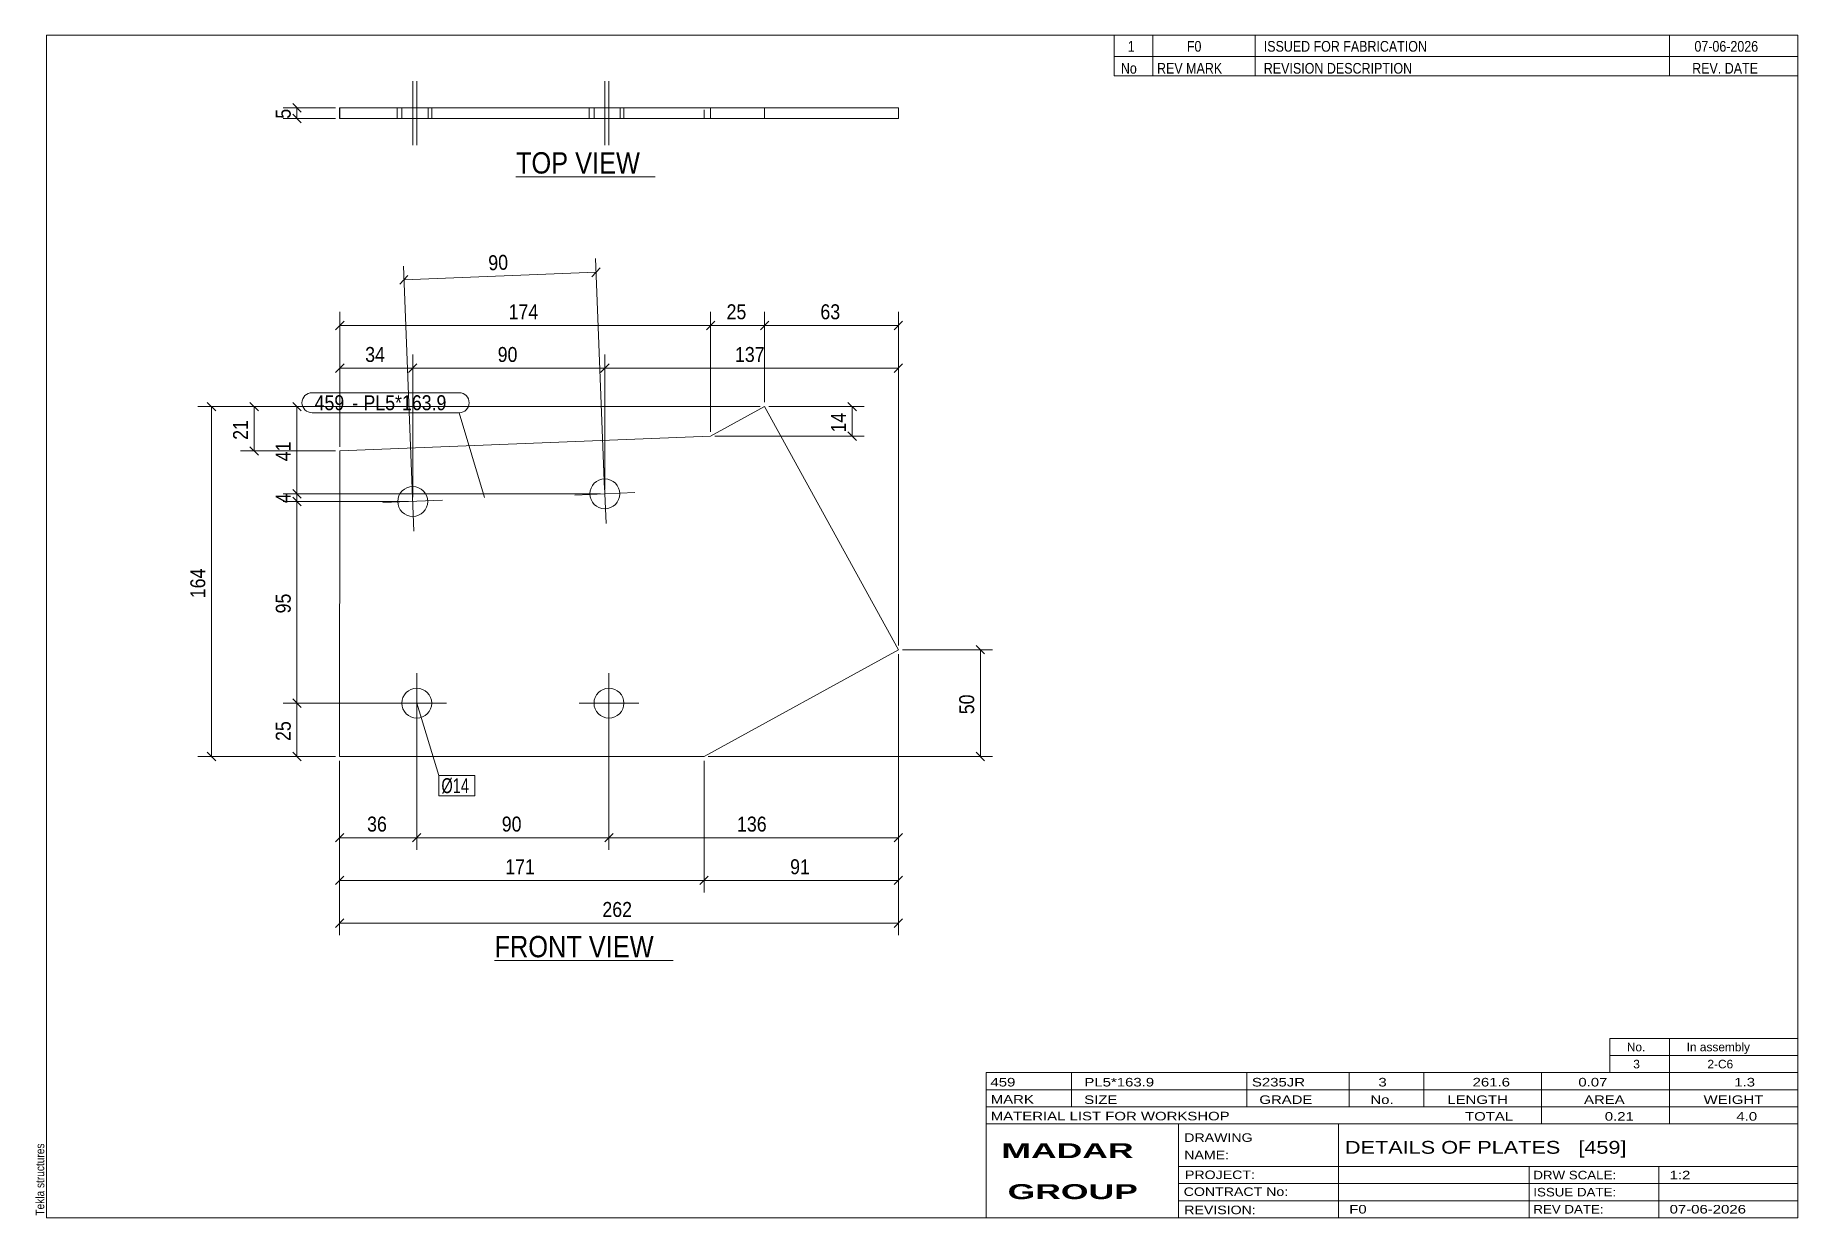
# Model space of a CAD drawing. Header units: millimetres. Extents: x 2 to 415, y 5 to 282.
import ezdxf

# ---------------------------------------------------------------- set-up
doc = ezdxf.new("R2010")
doc.units = ezdxf.units.MM
doc.linetypes.add('XKITLINE00', pattern=[0])
doc.linetypes.add('XKITLINE02', pattern=[4, 2, -2])
for name, color, linetype, lineweight in [('Bolt', 3, 'Continuous', 0), ('BoltMark', 7, 'Continuous', 0), ('Dimensions', 7, 'Continuous', 0), ('DrawingSheet', 5, 'Continuous', 0), ('OtherObjectType', 7, 'Continuous', 0), ('Part', 2, 'Continuous', 0), ('PartMark', 7, 'Continuous', 0)]:
    doc.layers.add(name, color=color, linetype=linetype, lineweight=lineweight)
doc.styles.add('ARIAL', font='ARIAL.TTF')
doc.styles.add('ARIAL_BOLD', font='ARIALBD.TTF')
doc.styles.add('ARIAL_NARROW', font='ARIALN.TTF')

# ---------------------------------------------------------------- blocks, each defined once
blk = doc.blocks.new('*A1')
at = {"layer": 'Bolt', "color": 3, "linetype": 'XKITLINE00', "lineweight": 0}
for p, q in [((136.01, 167.59), (135.45, 181.58)), ((91.04, 165.8), (90.48, 179.79)), ((128.73, 174.3), (142.72, 174.86)), ((83.77, 172.51), (97.76, 173.07))]:
    blk.add_line(p, q, dxfattribs=at)
for centre in [(135.73, 174.58), (90.76, 172.79)]:
    blk.add_circle(centre, 3.5, dxfattribs=at)
blk = doc.blocks.new('*A2')
at = {"layer": 'Bolt', "color": 3, "linetype": 'XKITLINE00', "lineweight": 0}
for p, q in [((91.7, 118.54), (91.7, 132.54)), ((136.7, 118.54), (136.7, 132.54)), ((84.7, 125.54), (98.7, 125.54)), ((129.7, 125.54), (143.7, 125.54))]:
    blk.add_line(p, q, dxfattribs=at)
for centre in [(91.7, 125.54), (136.7, 125.54)]:
    blk.add_circle(centre, 3.5, dxfattribs=at)
blk = doc.blocks.new('*A3')
at = {"layer": 'Bolt', "color": 3, "linetype": 'XKITLINE00', "lineweight": 0}
for p, q in [((136.01, 167.59), (135.45, 181.58)), ((91.04, 165.8), (90.48, 179.79)), ((128.73, 174.3), (142.72, 174.86)), ((83.77, 172.51), (97.76, 173.07))]:
    blk.add_line(p, q, dxfattribs=at)
for centre in [(135.73, 174.58), (90.76, 172.79)]:
    blk.add_circle(centre, 3.5, dxfattribs=at)
blk = doc.blocks.new('*A4')
at = {"layer": 'Part', "color": 2, "linetype": 'XKITLINE00', "lineweight": 0}
for p, q in [((160.51, 188.07), (173.13, 195.01)), ((173.13, 195.01), (204.45, 138.05)), ((73.7, 184.61), (160.51, 188.07)), ((73.65, 113.04), (73.7, 184.61)), ((204.45, 138.05), (158.96, 113.04)), ((158.96, 113.04), (73.65, 113.04))]:
    blk.add_line(p, q, dxfattribs=at)
blk = doc.blocks.new('*A5')
at = {"layer": 'Bolt', "color": 3, "linetype": 'XKITLINE00', "lineweight": 0}
for p, q in [((90.76, 256.25), (90.76, 271.25)), ((135.73, 256.25), (135.73, 271.25)), ((87.13, 265), (87.13, 262.5)), ((94.4, 265), (94.4, 262.5)), ((132.09, 265), (132.09, 262.5)), ((139.36, 265), (139.36, 262.5))]:
    blk.add_line(p, q, dxfattribs=at)
blk = doc.blocks.new('*A6')
at = {"layer": 'Bolt', "color": 3, "linetype": 'XKITLINE00', "lineweight": 0}
for p, q in [((91.7, 256.25), (91.7, 271.25)), ((136.7, 256.25), (136.7, 271.25)), ((88.2, 265), (88.2, 262.5)), ((95.2, 265), (95.2, 262.5)), ((133.2, 265), (133.2, 262.5)), ((140.2, 265), (140.2, 262.5))]:
    blk.add_line(p, q, dxfattribs=at)
blk = doc.blocks.new('*A7')
at = {"layer": 'Bolt', "color": 3, "linetype": 'XKITLINE00', "lineweight": 0}
for p, q in [((90.76, 256.25), (90.76, 271.25)), ((135.73, 256.25), (135.73, 271.25)), ((87.13, 265), (87.13, 262.5)), ((94.4, 265), (94.4, 262.5)), ((132.09, 265), (132.09, 262.5)), ((139.36, 265), (139.36, 262.5))]:
    blk.add_line(p, q, dxfattribs=at)
blk = doc.blocks.new('*A8')
at = {"layer": 'Part', "color": 2, "linetype": 'XKITLINE00', "lineweight": 0}
for p, q in [((73.7, 265), (73.65, 265)), ((73.65, 265), (73.7, 265)), ((73.65, 262.5), (73.65, 265)), ((73.7, 262.5), (73.7, 265)), ((204.45, 265), (73.7, 265)), ((160.51, 262.5), (160.51, 265)), ((173.13, 262.5), (173.13, 265)), ((204.45, 262.5), (204.45, 265)), ((173.13, 262.5), (73.65, 262.5)), ((204.45, 262.5), (173.13, 262.5))]:
    blk.add_line(p, q, dxfattribs=at)
at = {"layer": 'Part', "color": 7, "linetype": 'XKITLINE02', "lineweight": 0}
blk.add_line((158.96, 262.5), (158.96, 265), dxfattribs=at)
blk = doc.blocks.new('*A9')
at = {"layer": 'DrawingSheet', "color": 5, "linetype": 'XKITLINE00', "lineweight": 0}
for p, q in [((415, 282), (5, 282)), ((5, 282), (5, 5)), ((415, 5), (415, 282)), ((5, 5), (415, 5))]:
    blk.add_line(p, q, dxfattribs=at)
at = {"layer": 'DrawingSheet', "color": 5, "style": 'ARIAL', "width": 0.85}
blk.add_text('Tekla structures', height=2, rotation=90, dxfattribs=at).set_placement((4.5, 5.5))
blk = doc.blocks.new('*A10')
at = {"layer": 'OtherObjectType', "color": 7, "linetype": 'XKITLINE00', "lineweight": 0}
for p, q in [((371, 47), (415, 47)), ((371, 43), (371, 47)), ((385, 43), (385, 47)), ((415, 43), (415, 47)), ((371, 43), (415, 43)), ((371, 39), (371, 43)), ((385, 39), (385, 43)), ((415, 39), (415, 43)), ((371, 39), (415, 39))]:
    blk.add_line(p, q, dxfattribs=at)
at = {"layer": 'OtherObjectType', "color": 7, "style": 'ARIAL_NARROW', "width": 1.211571}
for s, p in [('No.', (375, 44)), ('In assembly', (389, 44)), ('3', (376.5, 40)), ('2-C6', (393.86, 40))]:
    blk.add_text(s, height=2, dxfattribs=at).set_placement(p)
blk = doc.blocks.new('*A11')
at = {"layer": 'OtherObjectType', "color": 7, "linetype": 'XKITLINE00', "lineweight": 0}
for p, q in [((255, 282), (415, 282)), ((415, 282), (255, 282)), ((255, 282), (255, 277)), ((264, 282), (264, 277)), ((288, 282), (288, 277)), ((385, 282), (385, 277)), ((415, 282), (415, 277)), ((255, 277), (415, 277)), ((255, 277), (255, 272.5)), ((255, 277), (415, 277)), ((264, 277), (264, 272.5)), ((288, 277), (288, 272.5)), ((385, 277), (385, 272.5)), ((415, 277), (415, 272.5)), ((415, 272.5), (255, 272.5))]:
    blk.add_line(p, q, dxfattribs=at)
at = {"layer": 'OtherObjectType', "color": 7, "style": 'ARIAL_NARROW'}
for s, width, p in [('1', 1.017001, (258.16, 278.15)), ('F0', 1.017001, (272, 278.15)), ('ISSUED FOR FABRICATION', 1.017001, (290, 278.15)), ('07-06-2026', 1.017001, (390.82, 278.15)), ('No', 1.02, (256.54, 273)), ('REV MARK', 1.02, (265, 273)), ('REVISION DESCRIPTION', 1.02, (290, 273)), ('REV. DATE', 1.02, (390.28, 273))]:
    blk.add_text(s, height=2.5, dxfattribs=dict(at, width=width)).set_placement(p)
blk = doc.blocks.new('*A12')
at = {"layer": 'OtherObjectType', "color": 7, "linetype": 'XKITLINE00', "lineweight": 0}
for p, q in [((225, 39), (415, 39)), ((225, 39), (225, 35)), ((225, 39), (415, 39)), ((245, 35), (245, 39)), ((286, 35), (286, 39)), ((310, 35), (310, 39)), ((327.5, 35), (327.5, 39)), ((355, 35), (355, 39)), ((385, 35), (385, 39)), ((415, 35), (415, 39)), ((225, 35), (415, 35)), ((225, 35), (225, 5)), ((225, 35), (415, 35)), ((245, 31), (245, 35)), ((286, 31), (286, 35)), ((310, 31), (310, 35)), ((327.5, 31), (327.5, 35)), ((355, 31), (355, 35)), ((385, 31), (385, 35)), ((415, 31), (415, 35)), ((225, 31), (415, 31)), ((355, 27), (355, 31)), ((385, 27), (385, 31)), ((415, 27), (415, 31)), ((225, 27), (415, 27)), ((270, 21), (270, 27)), ((307.5, 17), (307.5, 27)), ((415, 21), (415, 27)), ((270, 21), (270, 5)), ((415, 17), (415, 21)), ((270, 17), (415, 17)), ((307.5, 5), (307.5, 17)), ((352.16, 13), (352.16, 17)), ((382.5, 5), (382.5, 17)), ((415, 13), (415, 17)), ((270, 13), (415, 13)), ((352.16, 5), (352.16, 13)), ((415, 9), (415, 13)), ((270, 9), (415, 9)), ((415, 5), (415, 9)), ((225, 5), (415, 5)), ((262.5, 5), (415, 5))]:
    blk.add_line(p, q, dxfattribs=at)
at = {"layer": 'OtherObjectType', "color": 7, "style": 'ARIAL_NARROW'}
for s, height, width, p in [('459', 2, 1.525501, (226.01, 35.76)), ('PL5*163.9', 2, 1.525501, (248, 35.76)), ('S235JR', 2, 1.525501, (287.22, 35.76)), ('3', 2, 1.525501, (316.82, 35.76)), ('261.6', 2, 1.525501, (338.88, 35.76)), ('0.07', 2, 1.525501, (363.64, 35.76)), ('1.3', 2, 1.525501, (400.14, 35.76)), ('MARK', 2, 1.525501, (226.08, 31.73)), ('SIZE', 2, 1.525501, (247.96, 31.66)), ('GRADE', 2, 1.525501, (288.96, 31.66)), ('No.', 2, 1.525501, (314.96, 31.66)), ('LENGTH', 2, 1.525501, (332.96, 31.66)), ('AREA', 2, 1.525501, (364.96, 31.66)), ('WEIGHT', 2, 1.525501, (392.96, 31.66)), ('MATERIAL LIST FOR WORKSHOP', 2, 1.525501, (226.08, 27.82)), ('TOTAL', 2, 1.525501, (337.1, 27.75)), ('0.21', 2, 1.525501, (369.83, 27.75)), ('4.0', 2, 1.525501, (400.63, 27.75)), ('DRAWING', 2, 1.445, (271.38, 22.78)), ('NAME:', 2, 1.445, (271.38, 18.72)), ('DETAILS OF PLATES   [459]', 3, 1.474651, (309, 20)), ('PROJECT:', 2, 1.445, (271.55, 14.07)), ('DRW SCALE:', 2, 1.36, (353.1, 14)), ('1:2', 2, 1.525501, (385, 14)), ('CONTRACT No:', 2, 1.445, (271.25, 10.11)), ('ISSUE DATE:', 2, 1.36, (353.1, 10)), ('REVISION:', 2, 1.445, (271.38, 5.84)), ('F0', 2, 1.525501, (310, 6)), ('REV DATE:', 2, 1.36, (353.1, 6)), ('07-06-2026', 2, 1.525501, (385, 6))]:
    blk.add_text(s, height=height, dxfattribs=dict(at, width=width)).set_placement(p)
at = {"layer": 'OtherObjectType', "color": 1, "style": 'ARIAL_BOLD', "width": 1.7}
for s, p in [('MADAR ', (228.58, 18.97)), ('GROUP', (230.03, 9.37))]:
    blk.add_text(s, height=3.5, dxfattribs=at).set_placement(p)
blk = doc.blocks.new('*A13')
at = {"layer": 'Dimensions', "color": 7, "linetype": 'XKITLINE00', "lineweight": 0}
for p, q in [((90.72, 173.79), (88.57, 227.88)), ((134.61, 227.5), (132.71, 225.44)), ((135.69, 175.58), (133.53, 229.67)), ((89.65, 225.71), (87.75, 223.65)), ((88.7, 224.68), (133.66, 226.47))]:
    blk.add_line(p, q, dxfattribs=at)
at = {"layer": 'Dimensions', "color": 3}
for p in [(88.7, 224.68), (133.66, 226.47)]:
    blk.add_point(p, dxfattribs=at)
at = {"layer": 'Dimensions', "color": 3, "style": 'ARIAL', "width": 0.85}
blk.add_text('90', height=3.5, rotation=2.2804, dxfattribs=at).set_placement((108.53, 226.92))
blk = doc.blocks.new('*A14')
at = {"layer": 'Dimensions', "color": 7, "linetype": 'XKITLINE00', "lineweight": 0}
for p, q in [((172.13, 195.01), (40.45, 195.01)), ((42.66, 196), (44.64, 194.02)), ((43.65, 113.04), (43.65, 195.01)), ((72.65, 113.04), (40.45, 113.04)), ((42.66, 114.03), (44.64, 112.05))]:
    blk.add_line(p, q, dxfattribs=at)
at = {"layer": 'Dimensions', "color": 3}
for p in [(43.65, 195.01), (43.65, 113.04)]:
    blk.add_point(p, dxfattribs=at)
at = {"layer": 'Dimensions', "color": 3, "style": 'ARIAL', "width": 0.85}
blk.add_text('164', height=3.5, rotation=90.0002, dxfattribs=at).set_placement((42.2, 150.13))
blk = doc.blocks.new('*A15')
at = {"layer": 'Dimensions', "color": 7, "linetype": 'XKITLINE00', "lineweight": 0}
for p, q in [((172.13, 195.01), (50.45, 195.01)), ((52.66, 196), (54.64, 194.02)), ((53.65, 184.61), (53.65, 195.01)), ((72.7, 184.61), (50.45, 184.61)), ((52.66, 185.6), (54.64, 183.62))]:
    blk.add_line(p, q, dxfattribs=at)
at = {"layer": 'Dimensions', "color": 3}
for p in [(53.65, 195.01), (53.65, 184.61)]:
    blk.add_point(p, dxfattribs=at)
at = {"layer": 'Dimensions', "color": 3, "style": 'ARIAL', "width": 0.85}
blk.add_text('21', height=3.5, rotation=90.0002, dxfattribs=at).set_placement((52.2, 187.22))
blk = doc.blocks.new('*A16')
at = {"layer": 'Dimensions', "color": 7, "linetype": 'XKITLINE00', "lineweight": 0}
for p, q in [((205.45, 138.05), (226.45, 138.05)), ((222.66, 139.04), (224.64, 137.06)), ((223.65, 113.04), (223.65, 138.05)), ((159.96, 113.04), (226.45, 113.04)), ((222.66, 114.03), (224.64, 112.05))]:
    blk.add_line(p, q, dxfattribs=at)
at = {"layer": 'Dimensions', "color": 3}
for p in [(223.65, 138.05), (223.65, 113.04)]:
    blk.add_point(p, dxfattribs=at)
at = {"layer": 'Dimensions', "color": 3, "style": 'ARIAL', "width": 0.85}
blk.add_text('50', height=3.5, rotation=90.0002, dxfattribs=at).set_placement((222.2, 122.95))
blk = doc.blocks.new('*A17')
at = {"layer": 'Dimensions', "color": 7, "linetype": 'XKITLINE00', "lineweight": 0}
for p, q in [((174.13, 195.01), (196.45, 195.01)), ((192.66, 196), (194.64, 194.02)), ((193.65, 188.07), (193.65, 195.01)), ((161.51, 188.07), (196.45, 188.07)), ((192.66, 189.06), (194.64, 187.08))]:
    blk.add_line(p, q, dxfattribs=at)
at = {"layer": 'Dimensions', "color": 3}
for p in [(193.65, 195.01), (193.65, 188.07)]:
    blk.add_point(p, dxfattribs=at)
at = {"layer": 'Dimensions', "color": 3, "style": 'ARIAL', "width": 0.85}
blk.add_text('14', height=3.5, rotation=90.0002, dxfattribs=at).set_placement((192.2, 188.94))
blk = doc.blocks.new('*A18')
at = {"layer": 'Dimensions', "color": 7, "linetype": 'XKITLINE00', "lineweight": 0}
for p, q in [((90.7, 125.54), (60.45, 125.54)), ((62.66, 126.53), (64.64, 124.55)), ((63.65, 113.04), (63.65, 125.54)), ((72.65, 113.04), (60.45, 113.04)), ((62.66, 114.03), (64.64, 112.05))]:
    blk.add_line(p, q, dxfattribs=at)
at = {"layer": 'Dimensions', "color": 3}
for p in [(63.65, 125.54), (63.65, 113.04)]:
    blk.add_point(p, dxfattribs=at)
at = {"layer": 'Dimensions', "color": 3, "style": 'ARIAL', "width": 0.85}
blk.add_text('25', height=3.5, rotation=90.0002, dxfattribs=at).set_placement((62.2, 116.69))
blk = doc.blocks.new('*A19')
at = {"layer": 'Dimensions', "color": 7, "linetype": 'XKITLINE00', "lineweight": 0}
for p, q in [((62.66, 173.78), (64.64, 171.8)), ((89.76, 172.79), (60.45, 172.79)), ((63.65, 125.54), (63.65, 172.79)), ((90.7, 125.54), (60.45, 125.54)), ((62.66, 126.53), (64.64, 124.55))]:
    blk.add_line(p, q, dxfattribs=at)
at = {"layer": 'Dimensions', "color": 3}
for p in [(63.65, 172.79), (63.65, 125.54)]:
    blk.add_point(p, dxfattribs=at)
at = {"layer": 'Dimensions', "color": 3, "style": 'ARIAL', "width": 0.85}
blk.add_text('95', height=3.5, rotation=90.0002, dxfattribs=at).set_placement((62.2, 146.57))
blk = doc.blocks.new('*A20')
at = {"layer": 'Dimensions', "color": 7, "linetype": 'XKITLINE00', "lineweight": 0}
for p, q in [((134.73, 174.58), (60.45, 174.58)), ((62.66, 175.57), (64.64, 173.59)), ((62.66, 173.78), (64.64, 171.8)), ((63.65, 172.79), (63.65, 174.58)), ((89.76, 172.79), (60.45, 172.79))]:
    blk.add_line(p, q, dxfattribs=at)
at = {"layer": 'Dimensions', "color": 3}
for p in [(63.65, 174.58), (63.65, 172.79)]:
    blk.add_point(p, dxfattribs=at)
at = {"layer": 'Dimensions', "color": 3, "style": 'ARIAL', "width": 0.85}
blk.add_text('4', height=3.5, rotation=90.0002, dxfattribs=at).set_placement((62.2, 172.39))
blk = doc.blocks.new('*A21')
at = {"layer": 'Dimensions', "color": 7, "linetype": 'XKITLINE00', "lineweight": 0}
for p, q in [((172.13, 195.01), (60.45, 195.01)), ((62.66, 196), (64.64, 194.02)), ((63.65, 174.58), (63.65, 195.01)), ((134.73, 174.58), (60.45, 174.58)), ((62.66, 175.57), (64.64, 173.59))]:
    blk.add_line(p, q, dxfattribs=at)
at = {"layer": 'Dimensions', "color": 3}
for p in [(63.65, 195.01), (63.65, 174.58)]:
    blk.add_point(p, dxfattribs=at)
at = {"layer": 'Dimensions', "color": 3, "style": 'ARIAL', "width": 0.85}
blk.add_text('41', height=3.5, rotation=90.0002, dxfattribs=at).set_placement((62.2, 182.2))
blk = doc.blocks.new('*A22')
at = {"layer": 'Dimensions', "color": 7, "linetype": 'XKITLINE00', "lineweight": 0}
for p, q in [((204.45, 137.05), (204.45, 71.22)), ((73.65, 112.04), (73.65, 71.22)), ((74.64, 75.01), (72.66, 73.03)), ((205.44, 75.01), (203.46, 73.03)), ((73.65, 74.02), (204.45, 74.02))]:
    blk.add_line(p, q, dxfattribs=at)
at = {"layer": 'Dimensions', "color": 3}
for p in [(73.65, 74.02), (204.45, 74.02)]:
    blk.add_point(p, dxfattribs=at)
at = {"layer": 'Dimensions', "color": 3, "style": 'ARIAL', "width": 0.85}
blk.add_text('262', height=3.5, dxfattribs=at).set_placement((135.16, 75.47))
blk = doc.blocks.new('*A23')
at = {"layer": 'Dimensions', "color": 7, "linetype": 'XKITLINE00', "lineweight": 0}
for p, q in [((73.65, 112.04), (73.65, 81.22)), ((158.96, 112.04), (158.96, 81.22)), ((74.64, 85.01), (72.66, 83.03)), ((73.65, 84.02), (158.96, 84.02)), ((159.95, 85.01), (157.97, 83.03))]:
    blk.add_line(p, q, dxfattribs=at)
at = {"layer": 'Dimensions', "color": 3}
for p in [(73.65, 84.02), (158.96, 84.02)]:
    blk.add_point(p, dxfattribs=at)
at = {"layer": 'Dimensions', "color": 3, "style": 'ARIAL', "width": 0.85}
blk.add_text('171', height=3.5, dxfattribs=at).set_placement((112.41, 85.47))
blk = doc.blocks.new('*A24')
at = {"layer": 'Dimensions', "color": 7, "linetype": 'XKITLINE00', "lineweight": 0}
for p, q in [((204.45, 137.05), (204.45, 81.22)), ((158.96, 112.04), (158.96, 81.22)), ((159.95, 85.01), (157.97, 83.03)), ((158.96, 84.02), (204.45, 84.02)), ((205.44, 85.01), (203.46, 83.03))]:
    blk.add_line(p, q, dxfattribs=at)
at = {"layer": 'Dimensions', "color": 3}
for p in [(158.96, 84.02), (204.45, 84.02)]:
    blk.add_point(p, dxfattribs=at)
at = {"layer": 'Dimensions', "color": 3, "style": 'ARIAL', "width": 0.85}
blk.add_text('91', height=3.5, dxfattribs=at).set_placement((179.11, 85.47))
blk = doc.blocks.new('*A25')
at = {"layer": 'Dimensions', "color": 7, "linetype": 'XKITLINE00', "lineweight": 0}
for p, q in [((73.7, 185.61), (73.7, 207.22)), ((90.76, 173.79), (90.76, 207.22)), ((74.69, 205.01), (72.71, 203.03)), ((73.7, 204.02), (90.76, 204.02)), ((91.75, 205.01), (89.77, 203.03))]:
    blk.add_line(p, q, dxfattribs=at)
at = {"layer": 'Dimensions', "color": 3}
for p in [(73.7, 204.02), (90.76, 204.02)]:
    blk.add_point(p, dxfattribs=at)
at = {"layer": 'Dimensions', "color": 3, "style": 'ARIAL', "width": 0.85}
blk.add_text('34', height=3.5, dxfattribs=at).set_placement((79.63, 205.47))
blk = doc.blocks.new('*A26')
at = {"layer": 'Dimensions', "color": 7, "linetype": 'XKITLINE00', "lineweight": 0}
for p, q in [((90.76, 173.79), (90.76, 207.22)), ((135.73, 175.58), (135.73, 207.22)), ((91.75, 205.01), (89.77, 203.03)), ((90.76, 204.02), (135.73, 204.02)), ((136.72, 205.01), (134.74, 203.03))]:
    blk.add_line(p, q, dxfattribs=at)
at = {"layer": 'Dimensions', "color": 3}
for p in [(90.76, 204.02), (135.73, 204.02)]:
    blk.add_point(p, dxfattribs=at)
at = {"layer": 'Dimensions', "color": 3, "style": 'ARIAL', "width": 0.85}
blk.add_text('90', height=3.5, dxfattribs=at).set_placement((110.65, 205.47))
blk = doc.blocks.new('*A27')
at = {"layer": 'Dimensions', "color": 7, "linetype": 'XKITLINE00', "lineweight": 0}
for p, q in [((135.73, 175.58), (135.73, 207.22)), ((204.45, 139.05), (204.45, 207.22)), ((136.72, 205.01), (134.74, 203.03)), ((135.73, 204.02), (204.45, 204.02)), ((205.44, 205.01), (203.46, 203.03))]:
    blk.add_line(p, q, dxfattribs=at)
at = {"layer": 'Dimensions', "color": 3}
for p in [(135.73, 204.02), (204.45, 204.02)]:
    blk.add_point(p, dxfattribs=at)
at = {"layer": 'Dimensions', "color": 3, "style": 'ARIAL', "width": 0.85}
blk.add_text('137', height=3.5, dxfattribs=at).set_placement((166.2, 205.47))
blk = doc.blocks.new('*A28')
at = {"layer": 'Dimensions', "color": 7, "linetype": 'XKITLINE00', "lineweight": 0}
for p, q in [((91.7, 124.54), (91.7, 91.22)), ((73.65, 112.04), (73.65, 91.22)), ((74.64, 95.01), (72.66, 93.03)), ((92.69, 95.01), (90.71, 93.03)), ((73.65, 94.02), (91.7, 94.02))]:
    blk.add_line(p, q, dxfattribs=at)
at = {"layer": 'Dimensions', "color": 3}
for p in [(73.65, 94.02), (91.7, 94.02)]:
    blk.add_point(p, dxfattribs=at)
at = {"layer": 'Dimensions', "color": 3, "style": 'ARIAL', "width": 0.85}
blk.add_text('36', height=3.5, dxfattribs=at).set_placement((80.08, 95.47))
blk = doc.blocks.new('*A29')
at = {"layer": 'Dimensions', "color": 7, "linetype": 'XKITLINE00', "lineweight": 0}
for p, q in [((91.7, 124.54), (91.7, 91.22)), ((136.7, 124.54), (136.7, 91.22)), ((92.69, 95.01), (90.71, 93.03)), ((137.69, 95.01), (135.71, 93.03)), ((91.7, 94.02), (136.7, 94.02))]:
    blk.add_line(p, q, dxfattribs=at)
at = {"layer": 'Dimensions', "color": 3}
for p in [(91.7, 94.02), (136.7, 94.02)]:
    blk.add_point(p, dxfattribs=at)
at = {"layer": 'Dimensions', "color": 3, "style": 'ARIAL', "width": 0.85}
blk.add_text('90', height=3.5, dxfattribs=at).set_placement((111.61, 95.47))
blk = doc.blocks.new('*A30')
at = {"layer": 'Dimensions', "color": 7, "linetype": 'XKITLINE00', "lineweight": 0}
for p, q in [((204.45, 137.05), (204.45, 91.22)), ((136.7, 124.54), (136.7, 91.22)), ((137.69, 95.01), (135.71, 93.03)), ((205.44, 95.01), (203.46, 93.03)), ((136.7, 94.02), (204.45, 94.02))]:
    blk.add_line(p, q, dxfattribs=at)
at = {"layer": 'Dimensions', "color": 3}
for p in [(136.7, 94.02), (204.45, 94.02)]:
    blk.add_point(p, dxfattribs=at)
at = {"layer": 'Dimensions', "color": 3, "style": 'ARIAL', "width": 0.85}
blk.add_text('136', height=3.5, dxfattribs=at).set_placement((166.68, 95.47))
blk = doc.blocks.new('*A31')
at = {"layer": 'Dimensions', "color": 7, "linetype": 'XKITLINE00', "lineweight": 0}
for p, q in [((74.69, 215.01), (72.71, 213.03)), ((73.7, 185.61), (73.7, 217.22)), ((161.5, 215.01), (159.52, 213.03)), ((160.51, 189.07), (160.51, 217.22)), ((73.7, 214.02), (160.51, 214.02))]:
    blk.add_line(p, q, dxfattribs=at)
at = {"layer": 'Dimensions', "color": 3}
for p in [(73.7, 214.02), (160.51, 214.02)]:
    blk.add_point(p, dxfattribs=at)
at = {"layer": 'Dimensions', "color": 3, "style": 'ARIAL', "width": 0.85}
blk.add_text('174', height=3.5, dxfattribs=at).set_placement((113.21, 215.47))
blk = doc.blocks.new('*A32')
at = {"layer": 'Dimensions', "color": 7, "linetype": 'XKITLINE00', "lineweight": 0}
for p, q in [((161.5, 215.01), (159.52, 213.03)), ((160.51, 189.07), (160.51, 217.22)), ((174.12, 215.01), (172.14, 213.03)), ((173.13, 196.01), (173.13, 217.22)), ((160.51, 214.02), (173.13, 214.02))]:
    blk.add_line(p, q, dxfattribs=at)
at = {"layer": 'Dimensions', "color": 3}
for p in [(160.51, 214.02), (173.13, 214.02)]:
    blk.add_point(p, dxfattribs=at)
at = {"layer": 'Dimensions', "color": 3, "style": 'ARIAL', "width": 0.85}
blk.add_text('25', height=3.5, dxfattribs=at).set_placement((164.23, 215.47))
blk = doc.blocks.new('*A33')
at = {"layer": 'Dimensions', "color": 7, "linetype": 'XKITLINE00', "lineweight": 0}
for p, q in [((174.12, 215.01), (172.14, 213.03)), ((173.13, 196.01), (173.13, 217.22)), ((205.44, 215.01), (203.46, 213.03)), ((204.45, 139.05), (204.45, 217.22)), ((173.13, 214.02), (204.45, 214.02))]:
    blk.add_line(p, q, dxfattribs=at)
at = {"layer": 'Dimensions', "color": 3}
for p in [(173.13, 214.02), (204.45, 214.02)]:
    blk.add_point(p, dxfattribs=at)
at = {"layer": 'Dimensions', "color": 3, "style": 'ARIAL', "width": 0.85}
blk.add_text('63', height=3.5, dxfattribs=at).set_placement((186.2, 215.47))
blk = doc.blocks.new('*A34')
at = {"layer": 'BoltMark', "color": 7, "linetype": 'XKITLINE00', "lineweight": 0}
for p, q in [((91.7, 125.54), (96.88, 108.57)), ((96.88, 108.57), (105.31, 108.57)), ((96.88, 103.87), (96.88, 108.57)), ((105.31, 103.87), (105.31, 108.57)), ((96.88, 103.87), (105.31, 103.87))]:
    blk.add_line(p, q, dxfattribs=at)
at = {"layer": 'BoltMark', "color": 3, "style": 'ARIAL_NARROW', "width": 0.85}
blk.add_text('Ø14', height=3.5, dxfattribs=at).set_placement((97.48, 104.47))
blk = doc.blocks.new('*A35')
at = {"layer": 'PartMark', "color": 7, "linetype": 'XKITLINE00', "lineweight": 0}
for p, q in [((67.19, 198.27), (101.63, 198.27)), ((67.19, 193.57), (101.63, 193.57)), ((107.58, 173.7), (101.63, 193.57))]:
    blk.add_line(p, q, dxfattribs=at)
for centre, start, end in [((67.19, 195.92), 90, 270), ((101.63, 195.92), 270, 90)]:
    blk.add_arc(centre, 2.35, start, end, dxfattribs=at)
at = {"layer": 'PartMark', "color": 1, "style": 'ARIAL', "width": 0.85}
blk.add_text('459', height=3.5, dxfattribs=at).set_placement((67.79, 194.17))
at = {"layer": 'PartMark', "color": 3, "style": 'ARIAL', "width": 0.85}
for s, p in [('-', (76.63, 194.17)), ('PL5*163.9', (79.23, 194.17))]:
    blk.add_text(s, height=3.5, dxfattribs=at).set_placement(p)
blk = doc.blocks.new('*A36')
at = {"layer": 'OtherObjectType', "color": 7, "linetype": 'XKITLINE00', "lineweight": 0}
blk.add_line((109.9, 65.27), (151.75, 65.27), dxfattribs=at)
at = {"layer": 'OtherObjectType', "color": 3, "style": 'ARIAL', "width": 0.85}
blk.add_text('FRONT VIEW', height=5, dxfattribs=at).set_placement((109.9, 66.02))
blk = doc.blocks.new('*A37')
at = {"layer": 'Dimensions', "color": 7, "linetype": 'XKITLINE00', "lineweight": 0}
for p, q in [((72.65, 265), (60.45, 265)), ((62.66, 265.99), (64.64, 264.01)), ((63.65, 262.5), (63.65, 265)), ((72.65, 262.5), (60.45, 262.5)), ((62.66, 263.49), (64.64, 261.51))]:
    blk.add_line(p, q, dxfattribs=at)
at = {"layer": 'Dimensions', "color": 3}
for p in [(63.65, 265), (63.65, 262.5)]:
    blk.add_point(p, dxfattribs=at)
at = {"layer": 'Dimensions', "color": 3, "style": 'ARIAL', "width": 0.85}
blk.add_text('5', height=3.5, rotation=90.0002, dxfattribs=at).set_placement((62.2, 262.45))
blk = doc.blocks.new('*A38')
at = {"layer": 'OtherObjectType', "color": 7, "linetype": 'XKITLINE00', "lineweight": 0}
blk.add_line((114.93, 248.85), (147.53, 248.85), dxfattribs=at)
at = {"layer": 'OtherObjectType', "color": 3, "style": 'ARIAL', "width": 0.85}
blk.add_text('TOP VIEW', height=5, dxfattribs=at).set_placement((114.93, 249.6))

msp = doc.modelspace()

# ---------------------------------------------------------------- block references
at = {"lineweight": 0}
for name in ['*A9', '*A11', '*A5', '*A7', '*A6', '*A37', '*A8', '*A38', '*A13', '*A31', '*A32', '*A33', '*A25', '*A26', '*A27', '*A35', '*A14', '*A15', '*A21', '*A4', '*A17', '*A1', '*A3', '*A19', '*A20', '*A22', '*A30', '*A24', '*A16', '*A2', '*A18', '*A28', '*A29', '*A34', '*A23', '*A36', '*A10', '*A12']:
    msp.add_blockref(name, (0, 0), dxfattribs=at)

doc.saveas('drawing.dxf')
